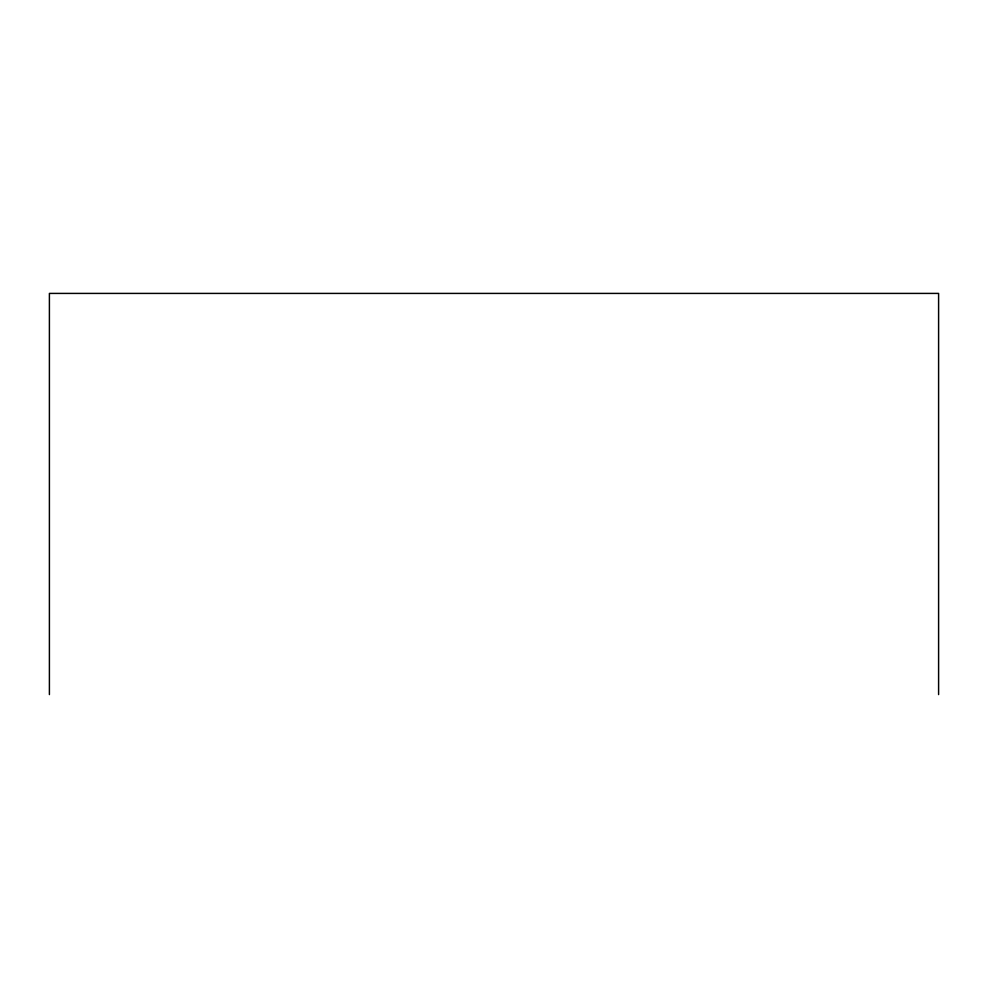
<?xml version="1.0" encoding="UTF-8"?>
<svg xmlns="http://www.w3.org/2000/svg" width="988" height="988" viewBox="0 0 988 988"><rect width="100%" height="100%" fill="white"/><g stroke="black" fill="none" stroke-linecap="round" stroke-linejoin="round"><path stroke-width="1.48" d="M938.6 694.589L938.6 293.411L49.4 293.411L49.4 694.589"/></g></svg>
